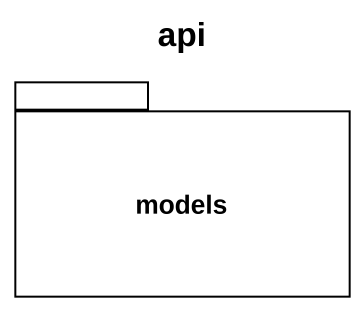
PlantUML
@startuml
title api
package models {
}
@enduml
